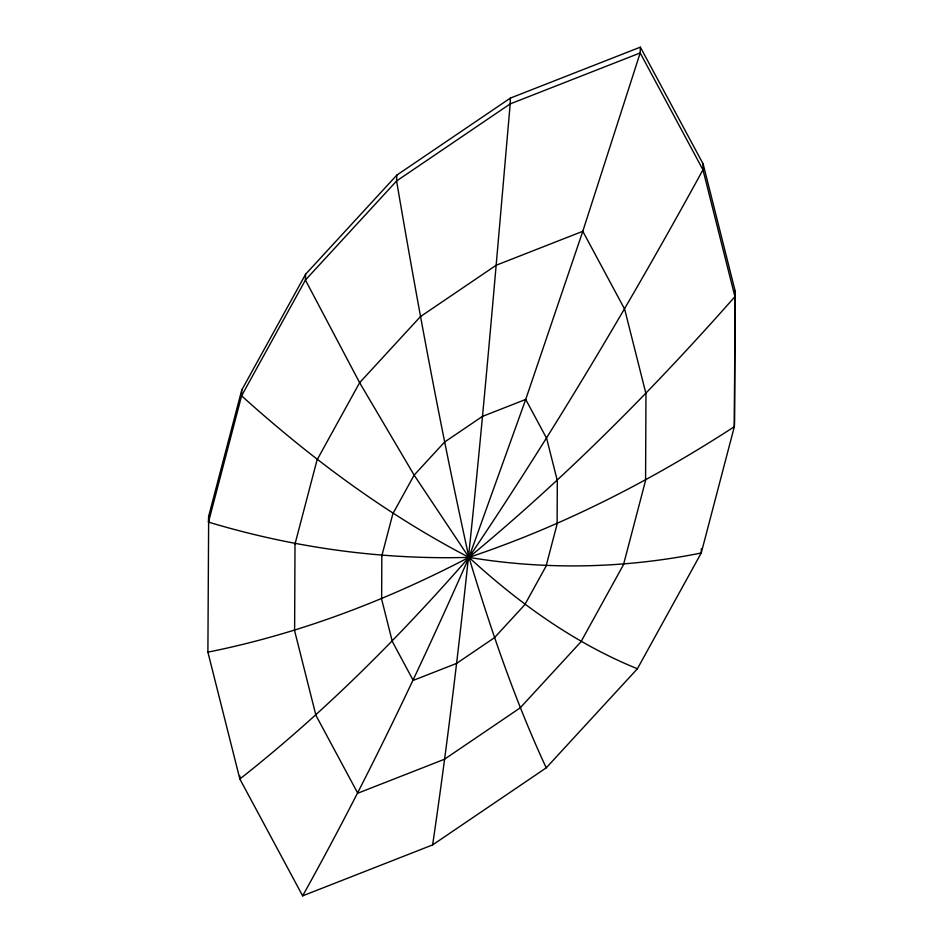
<?xml version="1.0" encoding="UTF-8"?>
<svg xmlns="http://www.w3.org/2000/svg" width="943" height="943" viewBox="0 0 943 943"><rect width="100%" height="100%" fill="white"/><g stroke="black" fill="none" stroke-linecap="round" stroke-linejoin="round"><path stroke-width="1.41" d="M207.896 652.155L208.662 516.304L241.762 390.013L305.603 274.236L396.767 175.162L510.375 98.096L640.356 47.15L703.148 163.999L735.104 290.845L734.514 420.884L734.338 426.696L701.238 552.987L637.397 668.764L546.233 767.838L432.625 844.904L302.644 895.85L239.852 779.001L207.896 652.155C299.202 633.826 386.571 600.491 468.954 557.372C562.936 526.017 651.342 480.553 734.338 426.696L735.104 290.845M701.368 548.626L701.238 552.987C624.702 568.452 546.009 570.197 468.954 557.372C380.772 559.906 292.908 547.518 208.486 522.116L208.662 516.304M241.762 390.013L241.585 395.824L208.486 522.116M239.946 776.101L239.852 779.001C323.579 713.108 398.924 637.515 468.954 557.372C564.916 478.231 652.686 389.86 734.927 296.644L702.971 169.811L640.179 52.961L640.356 47.15M305.603 274.236L305.426 280.047L241.585 395.824C310.872 458.263 386.088 514.206 468.954 557.372C518.839 603.155 574.381 643.15 637.397 668.764M396.767 175.162L396.59 180.973C418.02 306.935 441.465 432.578 468.954 557.372C490.643 628.946 514.666 699.942 546.233 767.838M510.375 98.096L510.198 103.895C488.533 351.315 468.789 599.076 432.625 844.904M703.148 163.999L702.971 169.811C630.454 302.231 553.376 432.165 468.954 557.372C418.256 672.465 363.868 785.955 302.644 895.85M295.006 544.064L294.617 630.761L315.917 715.324L357.774 793.228L444.436 759.268L520.171 707.887L580.947 641.829L623.512 564.645L645.578 480.459L645.967 393.761L624.667 309.198L582.798 231.294L640.179 52.961L510.198 103.895L396.59 180.973L305.426 280.047L359.637 382.693L414.142 475.131L468.954 557.372L525.722 399.431L582.798 231.294L496.148 265.254L420.413 316.636L359.637 382.693L317.072 459.878L295.006 544.064M381.832 555.828L381.632 599.17L392.288 641.452L413.211 680.398L456.542 663.424L494.415 637.727L524.803 604.711L546.08 566.118L557.113 524.013L557.313 480.671L546.657 438.389L525.722 399.431L482.403 416.417L444.53 442.102L414.142 475.131L392.866 513.723L381.832 555.828"/></g></svg>
